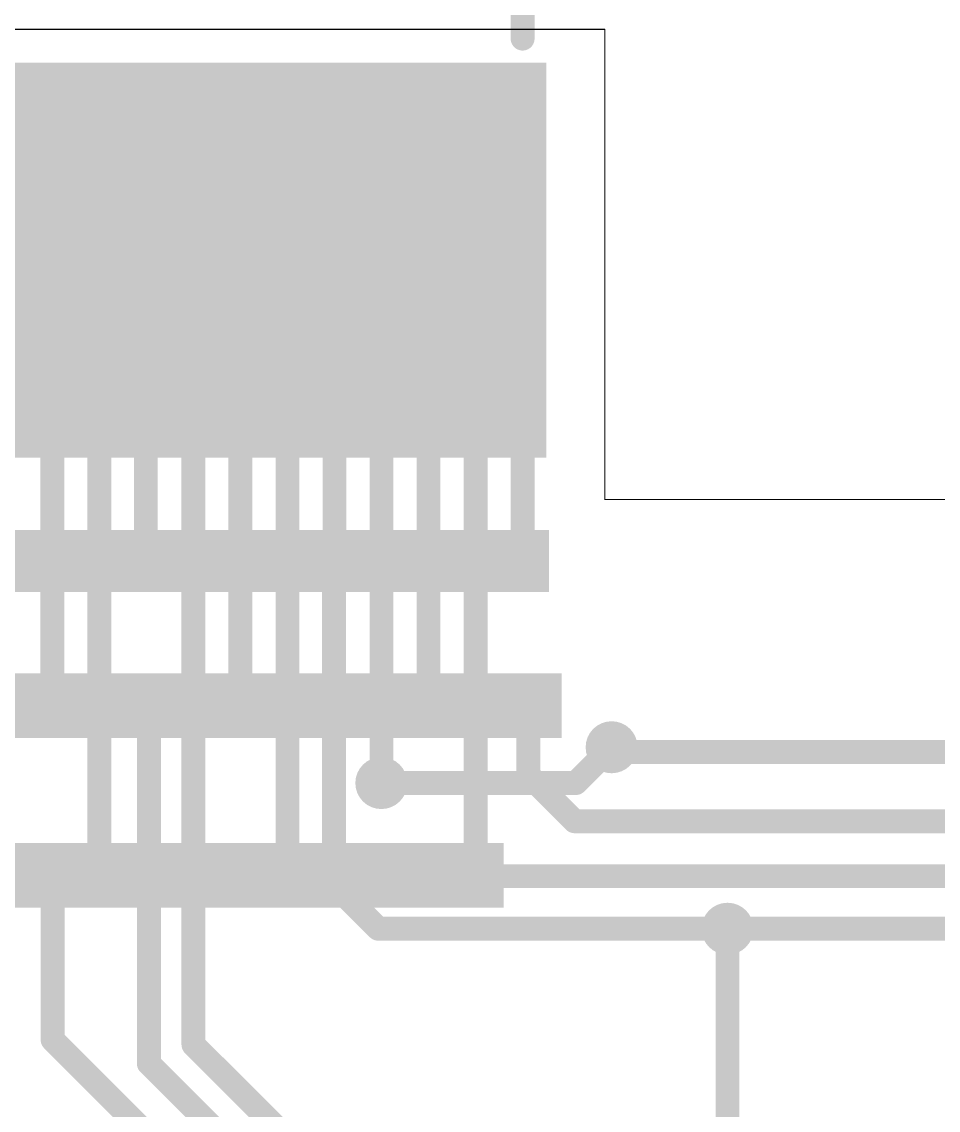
# Model space of a CAD drawing. Header units: millimetres. Extents: x 0 to 13.5, y -0.9 to 3.4.
# Drawn here: x 3.7887 to 4.1723, y 2.714 to 3.1698 of the extents above; entities that cross this region are included whole.
import ezdxf

# ---------------------------------------------------------------- set-up
doc = ezdxf.new("R2010")
doc.units = ezdxf.units.MM
doc.header["$MEASUREMENT"] = 0
for name, color, linetype in [('BottomLayer', 5, 'Continuous'), ('BottomPaste', 16, 'Continuous'), ('BottomSolder', 6, 'Continuous'), ('Mechanical1', 6, 'Continuous'), ('Mechanical2', 216, 'Continuous'), ('TopLayer', 1, 'Continuous'), ('TopSolder', 216, 'Continuous'), ('ViaHoleLayer', 16, 'Continuous')]:
    doc.layers.add(name, color=color, linetype=linetype)

# ---------------------------------------------------------------- blocks, each defined once
blk = doc.blocks.new('32_____R______P_____B_7')
at = {"layer": 'BottomLayer'}
for points in [[(-0.29921, -0.07874), (-0.31102, -0.07874), (-0.31102, 0.07874), (-0.29921, 0.07874)], [(-0.27953, -0.07874), (-0.29134, -0.07874), (-0.29134, 0.07874), (-0.27953, 0.07874)], [(-0.25984, -0.07874), (-0.27165, -0.07874), (-0.27165, 0.07874), (-0.25984, 0.07874)], [(-0.24016, -0.07874), (-0.25197, -0.07874), (-0.25197, 0.07874), (-0.24016, 0.07874)], [(-0.22047, -0.07874), (-0.23228, -0.07874), (-0.23228, 0.07874), (-0.22047, 0.07874)], [(-0.20079, -0.07874), (-0.2126, -0.07874), (-0.2126, 0.07874), (-0.20079, 0.07874)], [(-0.1811, -0.07874), (-0.19291, -0.07874), (-0.19291, 0.07874), (-0.1811, 0.07874)], [(-0.16142, -0.07874), (-0.17323, -0.07874), (-0.17323, 0.07874), (-0.16142, 0.07874)], [(-0.14173, -0.07874), (-0.15354, -0.07874), (-0.15354, 0.07874), (-0.14173, 0.07874)], [(-0.12205, -0.07874), (-0.13386, -0.07874), (-0.13386, 0.07874), (-0.12205, 0.07874)], [(-0.10236, -0.07874), (-0.11417, -0.07874), (-0.11417, 0.07874), (-0.10236, 0.07874)], [(-0.08268, -0.07874), (-0.09449, -0.07874), (-0.09449, 0.07874), (-0.08268, 0.07874)], [(-0.06299, -0.07874), (-0.0748, -0.07874), (-0.0748, 0.07874), (-0.06299, 0.07874)], [(-0.04331, -0.07874), (-0.05512, -0.07874), (-0.05512, 0.07874), (-0.04331, 0.07874)], [(-0.02362, -0.07874), (-0.03543, -0.07874), (-0.03543, 0.07874), (-0.02362, 0.07874)], [(-0.00394, -0.07874), (-0.01575, -0.07874), (-0.01575, 0.07874), (-0.00394, 0.07874)], [(0.01575, -0.07874), (0.00394, -0.07874), (0.00394, 0.07874), (0.01575, 0.07874)], [(0.03543, -0.07874), (0.02362, -0.07874), (0.02362, 0.07874), (0.03543, 0.07874)], [(0.05512, -0.07874), (0.04331, -0.07874), (0.04331, 0.07874), (0.05512, 0.07874)], [(0.0748, -0.07874), (0.06299, -0.07874), (0.06299, 0.07874), (0.0748, 0.07874)], [(0.09449, -0.07874), (0.08268, -0.07874), (0.08268, 0.07874), (0.09449, 0.07874)], [(0.11417, -0.07874), (0.10236, -0.07874), (0.10236, 0.07874), (0.11417, 0.07874)], [(0.13386, -0.07874), (0.12205, -0.07874), (0.12205, 0.07874), (0.13386, 0.07874)], [(0.15354, -0.07874), (0.14173, -0.07874), (0.14173, 0.07874), (0.15354, 0.07874)], [(0.17323, -0.07874), (0.16142, -0.07874), (0.16142, 0.07874), (0.17323, 0.07874)], [(0.19291, -0.07874), (0.1811, -0.07874), (0.1811, 0.07874), (0.19291, 0.07874)], [(0.2126, -0.07874), (0.20079, -0.07874), (0.20079, 0.07874), (0.2126, 0.07874)], [(0.23228, -0.07874), (0.22047, -0.07874), (0.22047, 0.07874), (0.23228, 0.07874)], [(0.25197, -0.07874), (0.24016, -0.07874), (0.24016, 0.07874), (0.25197, 0.07874)], [(0.27165, -0.07874), (0.25984, -0.07874), (0.25984, 0.07874), (0.27165, 0.07874)], [(0.29134, -0.07874), (0.27953, -0.07874), (0.27953, 0.07874), (0.29134, 0.07874)], [(0.31102, -0.07874), (0.29921, -0.07874), (0.29921, 0.07874), (0.31102, 0.07874)]]:
    blk.add_hatch(color=5, dxfattribs=at).paths.add_polyline_path(points)
at = {"layer": 'BottomPaste'}
for points in [[(-0.29921, -0.07874), (-0.31102, -0.07874), (-0.31102, 0.07874), (-0.29921, 0.07874)], [(-0.27953, -0.07874), (-0.29134, -0.07874), (-0.29134, 0.07874), (-0.27953, 0.07874)], [(-0.25984, -0.07874), (-0.27165, -0.07874), (-0.27165, 0.07874), (-0.25984, 0.07874)], [(-0.24016, -0.07874), (-0.25197, -0.07874), (-0.25197, 0.07874), (-0.24016, 0.07874)], [(-0.22047, -0.07874), (-0.23228, -0.07874), (-0.23228, 0.07874), (-0.22047, 0.07874)], [(-0.20079, -0.07874), (-0.2126, -0.07874), (-0.2126, 0.07874), (-0.20079, 0.07874)], [(-0.1811, -0.07874), (-0.19291, -0.07874), (-0.19291, 0.07874), (-0.1811, 0.07874)], [(-0.16142, -0.07874), (-0.17323, -0.07874), (-0.17323, 0.07874), (-0.16142, 0.07874)], [(-0.14173, -0.07874), (-0.15354, -0.07874), (-0.15354, 0.07874), (-0.14173, 0.07874)], [(-0.12205, -0.07874), (-0.13386, -0.07874), (-0.13386, 0.07874), (-0.12205, 0.07874)], [(-0.10236, -0.07874), (-0.11417, -0.07874), (-0.11417, 0.07874), (-0.10236, 0.07874)], [(-0.08268, -0.07874), (-0.09449, -0.07874), (-0.09449, 0.07874), (-0.08268, 0.07874)], [(-0.06299, -0.07874), (-0.0748, -0.07874), (-0.0748, 0.07874), (-0.06299, 0.07874)], [(-0.04331, -0.07874), (-0.05512, -0.07874), (-0.05512, 0.07874), (-0.04331, 0.07874)], [(-0.02362, -0.07874), (-0.03543, -0.07874), (-0.03543, 0.07874), (-0.02362, 0.07874)], [(-0.00394, -0.07874), (-0.01575, -0.07874), (-0.01575, 0.07874), (-0.00394, 0.07874)], [(0.01575, -0.07874), (0.00394, -0.07874), (0.00394, 0.07874), (0.01575, 0.07874)], [(0.03543, -0.07874), (0.02362, -0.07874), (0.02362, 0.07874), (0.03543, 0.07874)], [(0.05512, -0.07874), (0.04331, -0.07874), (0.04331, 0.07874), (0.05512, 0.07874)], [(0.0748, -0.07874), (0.06299, -0.07874), (0.06299, 0.07874), (0.0748, 0.07874)], [(0.09449, -0.07874), (0.08268, -0.07874), (0.08268, 0.07874), (0.09449, 0.07874)], [(0.11417, -0.07874), (0.10236, -0.07874), (0.10236, 0.07874), (0.11417, 0.07874)], [(0.13386, -0.07874), (0.12205, -0.07874), (0.12205, 0.07874), (0.13386, 0.07874)], [(0.15354, -0.07874), (0.14173, -0.07874), (0.14173, 0.07874), (0.15354, 0.07874)], [(0.17323, -0.07874), (0.16142, -0.07874), (0.16142, 0.07874), (0.17323, 0.07874)], [(0.19291, -0.07874), (0.1811, -0.07874), (0.1811, 0.07874), (0.19291, 0.07874)], [(0.2126, -0.07874), (0.20079, -0.07874), (0.20079, 0.07874), (0.2126, 0.07874)], [(0.23228, -0.07874), (0.22047, -0.07874), (0.22047, 0.07874), (0.23228, 0.07874)], [(0.25197, -0.07874), (0.24016, -0.07874), (0.24016, 0.07874), (0.25197, 0.07874)], [(0.27165, -0.07874), (0.25984, -0.07874), (0.25984, 0.07874), (0.27165, 0.07874)], [(0.29134, -0.07874), (0.27953, -0.07874), (0.27953, 0.07874), (0.29134, 0.07874)], [(0.31102, -0.07874), (0.29921, -0.07874), (0.29921, 0.07874), (0.31102, 0.07874)]]:
    blk.add_hatch(color=16, dxfattribs=at).paths.add_polyline_path(points)
at = {"layer": 'BottomSolder'}
for points in [[(-0.29521, -0.08274), (-0.31502, -0.08274), (-0.31502, 0.08274), (-0.29521, 0.08274)], [(-0.27553, -0.08274), (-0.29534, -0.08274), (-0.29534, 0.08274), (-0.27553, 0.08274)], [(-0.25584, -0.08274), (-0.27565, -0.08274), (-0.27565, 0.08274), (-0.25584, 0.08274)], [(-0.23616, -0.08274), (-0.25597, -0.08274), (-0.25597, 0.08274), (-0.23616, 0.08274)], [(-0.21647, -0.08274), (-0.23628, -0.08274), (-0.23628, 0.08274), (-0.21647, 0.08274)], [(-0.19679, -0.08274), (-0.2166, -0.08274), (-0.2166, 0.08274), (-0.19679, 0.08274)], [(-0.1771, -0.08274), (-0.19691, -0.08274), (-0.19691, 0.08274), (-0.1771, 0.08274)], [(-0.15742, -0.08274), (-0.17723, -0.08274), (-0.17723, 0.08274), (-0.15742, 0.08274)], [(-0.13773, -0.08274), (-0.15754, -0.08274), (-0.15754, 0.08274), (-0.13773, 0.08274)], [(-0.11805, -0.08274), (-0.13786, -0.08274), (-0.13786, 0.08274), (-0.11805, 0.08274)], [(-0.09836, -0.08274), (-0.11817, -0.08274), (-0.11817, 0.08274), (-0.09836, 0.08274)], [(-0.07868, -0.08274), (-0.09849, -0.08274), (-0.09849, 0.08274), (-0.07868, 0.08274)], [(-0.05899, -0.08274), (-0.0788, -0.08274), (-0.0788, 0.08274), (-0.05899, 0.08274)], [(-0.03931, -0.08274), (-0.05912, -0.08274), (-0.05912, 0.08274), (-0.03931, 0.08274)], [(-0.01962, -0.08274), (-0.03943, -0.08274), (-0.03943, 0.08274), (-0.01962, 0.08274)], [(0.00006, -0.08274), (-0.01975, -0.08274), (-0.01975, 0.08274), (0.00006, 0.08274)], [(0.01975, -0.08274), (-0.00006, -0.08274), (-0.00006, 0.08274), (0.01975, 0.08274)], [(0.03943, -0.08274), (0.01962, -0.08274), (0.01962, 0.08274), (0.03943, 0.08274)], [(0.05912, -0.08274), (0.03931, -0.08274), (0.03931, 0.08274), (0.05912, 0.08274)], [(0.0788, -0.08274), (0.05899, -0.08274), (0.05899, 0.08274), (0.0788, 0.08274)], [(0.09849, -0.08274), (0.07868, -0.08274), (0.07868, 0.08274), (0.09849, 0.08274)], [(0.11817, -0.08274), (0.09836, -0.08274), (0.09836, 0.08274), (0.11817, 0.08274)], [(0.13786, -0.08274), (0.11805, -0.08274), (0.11805, 0.08274), (0.13786, 0.08274)], [(0.15754, -0.08274), (0.13773, -0.08274), (0.13773, 0.08274), (0.15754, 0.08274)], [(0.17723, -0.08274), (0.15742, -0.08274), (0.15742, 0.08274), (0.17723, 0.08274)], [(0.19691, -0.08274), (0.1771, -0.08274), (0.1771, 0.08274), (0.19691, 0.08274)], [(0.2166, -0.08274), (0.19679, -0.08274), (0.19679, 0.08274), (0.2166, 0.08274)], [(0.23628, -0.08274), (0.21647, -0.08274), (0.21647, 0.08274), (0.23628, 0.08274)], [(0.25597, -0.08274), (0.23616, -0.08274), (0.23616, 0.08274), (0.25597, 0.08274)], [(0.27565, -0.08274), (0.25584, -0.08274), (0.25584, 0.08274), (0.27565, 0.08274)], [(0.29534, -0.08274), (0.27553, -0.08274), (0.27553, 0.08274), (0.29534, 0.08274)], [(0.31502, -0.08274), (0.29521, -0.08274), (0.29521, 0.08274), (0.31502, 0.08274)]]:
    blk.add_hatch(color=6, dxfattribs=at).paths.add_polyline_path(points)

msp = doc.modelspace()

# ---------------------------------------------------------------- hatches: boundary and pattern name
at = {"layer": 'BottomLayer'}
h = msp.add_hatch(color=5, dxfattribs=at)
edge = h.paths.add_edge_path()
edge.add_arc((3.84039, 2.944), 0.00689, 0, 360)
h = msp.add_hatch(color=5, dxfattribs=at)
edge = h.paths.add_edge_path()
edge.add_arc((3.91936, 2.94423), 0.00689, 0, 360)
h = msp.add_hatch(color=5, dxfattribs=at)
edge = h.paths.add_edge_path()
edge.add_arc((3.9981, 2.94423), 0.00689, 0, 360)
h = msp.add_hatch(color=5, dxfattribs=at)
edge = h.paths.add_edge_path()
edge.add_arc((3.80148, 2.88309), 0.00689, 0, 360)
h = msp.add_hatch(color=5, dxfattribs=at)
edge = h.paths.add_edge_path()
edge.add_arc((3.88022, 2.88309), 0.00689, 0, 360)
h = msp.add_hatch(color=5, dxfattribs=at)
edge = h.paths.add_edge_path()
edge.add_arc((3.95896, 2.88309), 0.00689, 0, 360)
h = msp.add_hatch(color=5, dxfattribs=at)
edge = h.paths.add_edge_path()
edge.add_arc((4.00026, 2.88309), 0.00689, 0, 360)
h = msp.add_hatch(color=5, dxfattribs=at)
edge = h.paths.add_edge_path()
edge.add_arc((3.84164, 2.88245), 0.00689, 0, 360)
h = msp.add_hatch(color=5, dxfattribs=at)
edge = h.paths.add_edge_path()
edge.add_arc((4.0356, 2.866), 0.00689, 0, 360)
h = msp.add_hatch(color=5, dxfattribs=at)
edge = h.paths.add_edge_path()
edge.add_arc((3.9392, 2.851), 0.00689, 0, 360)
h = msp.add_hatch(color=5, dxfattribs=at)
edge = h.paths.add_edge_path()
edge.add_arc((3.8016, 2.812), 0.00689, 0, 360)
h = msp.add_hatch(color=5, dxfattribs=at)
edge = h.paths.add_edge_path()
edge.add_arc((3.82117, 2.812), 0.00689, 0, 360)
h = msp.add_hatch(color=5, dxfattribs=at)
edge = h.paths.add_edge_path()
edge.add_arc((3.89991, 2.812), 0.00689, 0, 360)
h = msp.add_hatch(color=5, dxfattribs=at)
edge = h.paths.add_edge_path()
edge.add_arc((3.97865, 2.812), 0.00689, 0, 360)
h = msp.add_hatch(color=5, dxfattribs=at)
edge = h.paths.add_edge_path()
edge.add_arc((4.0841, 2.79), 0.00689, 0, 360)
at = {"layer": 'BottomSolder'}
h = msp.add_hatch(color=6, dxfattribs=at)
edge = h.paths.add_edge_path()
edge.add_arc((3.84039, 2.944), 0.01089, 0, 360)
h = msp.add_hatch(color=6, dxfattribs=at)
edge = h.paths.add_edge_path()
edge.add_arc((3.91936, 2.94423), 0.01089, 0, 360)
h = msp.add_hatch(color=6, dxfattribs=at)
edge = h.paths.add_edge_path()
edge.add_arc((3.9981, 2.94423), 0.01089, 0, 360)
h = msp.add_hatch(color=6, dxfattribs=at)
edge = h.paths.add_edge_path()
edge.add_arc((3.80148, 2.88309), 0.01089, 0, 360)
h = msp.add_hatch(color=6, dxfattribs=at)
edge = h.paths.add_edge_path()
edge.add_arc((3.84164, 2.88245), 0.01089, 0, 360)
h = msp.add_hatch(color=6, dxfattribs=at)
edge = h.paths.add_edge_path()
edge.add_arc((3.88022, 2.88309), 0.01089, 0, 360)
h = msp.add_hatch(color=6, dxfattribs=at)
edge = h.paths.add_edge_path()
edge.add_arc((3.95896, 2.88309), 0.01089, 0, 360)
h = msp.add_hatch(color=6, dxfattribs=at)
edge = h.paths.add_edge_path()
edge.add_arc((4.00026, 2.88309), 0.01089, 0, 360)
h = msp.add_hatch(color=6, dxfattribs=at)
edge = h.paths.add_edge_path()
edge.add_arc((4.0356, 2.866), 0.01089, 0, 360)
h = msp.add_hatch(color=6, dxfattribs=at)
edge = h.paths.add_edge_path()
edge.add_arc((3.9392, 2.851), 0.01089, 0, 360)
h = msp.add_hatch(color=6, dxfattribs=at)
edge = h.paths.add_edge_path()
edge.add_arc((3.8016, 2.812), 0.01089, 0, 360)
h = msp.add_hatch(color=6, dxfattribs=at)
edge = h.paths.add_edge_path()
edge.add_arc((3.82117, 2.812), 0.01089, 0, 360)
h = msp.add_hatch(color=6, dxfattribs=at)
edge = h.paths.add_edge_path()
edge.add_arc((3.89991, 2.812), 0.01089, 0, 360)
h = msp.add_hatch(color=6, dxfattribs=at)
edge = h.paths.add_edge_path()
edge.add_arc((3.97865, 2.812), 0.01089, 0, 360)
h = msp.add_hatch(color=6, dxfattribs=at)
edge = h.paths.add_edge_path()
edge.add_arc((4.0841, 2.79), 0.01089, 0, 360)
at = {"layer": 'TopLayer'}
for points in [[(3.3582, 2.931), (4.00939, 2.931), (4.00939, 2.957), (3.3582, 2.957)], [(3.39469, 2.86986), (4.0147, 2.86986), (4.0147, 2.897), (3.39469, 2.897)], [(3.41438, 2.79877), (3.99038, 2.79877), (3.99038, 2.82591), (3.41438, 2.82591)]]:
    msp.add_hatch(color=1, dxfattribs=at).paths.add_polyline_path(points)
h = msp.add_hatch(color=1, dxfattribs=at)
edge = h.paths.add_edge_path()
edge.add_arc((3.84039, 2.944), 0.00689, 0, 360)
h = msp.add_hatch(color=1, dxfattribs=at)
edge = h.paths.add_edge_path()
edge.add_arc((3.91936, 2.94423), 0.00689, 0, 360)
h = msp.add_hatch(color=1, dxfattribs=at)
edge = h.paths.add_edge_path()
edge.add_arc((3.9981, 2.94423), 0.00689, 0, 360)
h = msp.add_hatch(color=1, dxfattribs=at)
edge = h.paths.add_edge_path()
edge.add_arc((3.80148, 2.88309), 0.00689, 0, 360)
h = msp.add_hatch(color=1, dxfattribs=at)
edge = h.paths.add_edge_path()
edge.add_arc((3.88022, 2.88309), 0.00689, 0, 360)
h = msp.add_hatch(color=1, dxfattribs=at)
edge = h.paths.add_edge_path()
edge.add_arc((3.95896, 2.88309), 0.00689, 0, 360)
h = msp.add_hatch(color=1, dxfattribs=at)
edge = h.paths.add_edge_path()
edge.add_arc((4.00026, 2.88309), 0.00689, 0, 360)
h = msp.add_hatch(color=1, dxfattribs=at)
edge = h.paths.add_edge_path()
edge.add_arc((3.84164, 2.88245), 0.00689, 0, 360)
h = msp.add_hatch(color=1, dxfattribs=at)
edge = h.paths.add_edge_path()
edge.add_arc((4.0356, 2.866), 0.00689, 0, 360)
h = msp.add_hatch(color=1, dxfattribs=at)
edge = h.paths.add_edge_path()
edge.add_arc((3.9392, 2.851), 0.00689, 0, 360)
h = msp.add_hatch(color=1, dxfattribs=at)
edge = h.paths.add_edge_path()
edge.add_arc((3.8016, 2.812), 0.00689, 0, 360)
h = msp.add_hatch(color=1, dxfattribs=at)
edge = h.paths.add_edge_path()
edge.add_arc((3.82117, 2.812), 0.00689, 0, 360)
h = msp.add_hatch(color=1, dxfattribs=at)
edge = h.paths.add_edge_path()
edge.add_arc((3.89991, 2.812), 0.00689, 0, 360)
h = msp.add_hatch(color=1, dxfattribs=at)
edge = h.paths.add_edge_path()
edge.add_arc((3.97865, 2.812), 0.00689, 0, 360)
h = msp.add_hatch(color=1, dxfattribs=at)
edge = h.paths.add_edge_path()
edge.add_arc((4.0841, 2.79), 0.00689, 0, 360)
at = {"layer": 'TopSolder'}
h = msp.add_hatch(color=216, dxfattribs=at)
edge = h.paths.add_edge_path()
edge.add_arc((3.84039, 2.944), 0.01089, 0, 360)
h = msp.add_hatch(color=216, dxfattribs=at)
edge = h.paths.add_edge_path()
edge.add_arc((3.91936, 2.94423), 0.01089, 0, 360)
h = msp.add_hatch(color=216, dxfattribs=at)
edge = h.paths.add_edge_path()
edge.add_arc((3.9981, 2.94423), 0.01089, 0, 360)
h = msp.add_hatch(color=216, dxfattribs=at)
edge = h.paths.add_edge_path()
edge.add_arc((3.80148, 2.88309), 0.01089, 0, 360)
h = msp.add_hatch(color=216, dxfattribs=at)
edge = h.paths.add_edge_path()
edge.add_arc((3.84164, 2.88245), 0.01089, 0, 360)
h = msp.add_hatch(color=216, dxfattribs=at)
edge = h.paths.add_edge_path()
edge.add_arc((3.88022, 2.88309), 0.01089, 0, 360)
h = msp.add_hatch(color=216, dxfattribs=at)
edge = h.paths.add_edge_path()
edge.add_arc((3.95896, 2.88309), 0.01089, 0, 360)
h = msp.add_hatch(color=216, dxfattribs=at)
edge = h.paths.add_edge_path()
edge.add_arc((4.00026, 2.88309), 0.01089, 0, 360)
h = msp.add_hatch(color=216, dxfattribs=at)
edge = h.paths.add_edge_path()
edge.add_arc((4.0356, 2.866), 0.01089, 0, 360)
h = msp.add_hatch(color=216, dxfattribs=at)
edge = h.paths.add_edge_path()
edge.add_arc((3.9392, 2.851), 0.01089, 0, 360)
h = msp.add_hatch(color=216, dxfattribs=at)
edge = h.paths.add_edge_path()
edge.add_arc((3.8016, 2.812), 0.01089, 0, 360)
h = msp.add_hatch(color=216, dxfattribs=at)
edge = h.paths.add_edge_path()
edge.add_arc((3.82117, 2.812), 0.01089, 0, 360)
h = msp.add_hatch(color=216, dxfattribs=at)
edge = h.paths.add_edge_path()
edge.add_arc((3.89991, 2.812), 0.01089, 0, 360)
h = msp.add_hatch(color=216, dxfattribs=at)
edge = h.paths.add_edge_path()
edge.add_arc((3.97865, 2.812), 0.01089, 0, 360)
h = msp.add_hatch(color=216, dxfattribs=at)
edge = h.paths.add_edge_path()
edge.add_arc((4.0841, 2.79), 0.01089, 0, 360)
at = {"layer": 'ViaHoleLayer'}
h = msp.add_hatch(color=16, dxfattribs=at)
edge = h.paths.add_edge_path()
edge.add_arc((3.84039, 2.944), 0.00394, 0, 360)
h = msp.add_hatch(color=16, dxfattribs=at)
edge = h.paths.add_edge_path()
edge.add_arc((3.91936, 2.94423), 0.00394, 0, 360)
h = msp.add_hatch(color=16, dxfattribs=at)
edge = h.paths.add_edge_path()
edge.add_arc((3.9981, 2.94423), 0.00394, 0, 360)
h = msp.add_hatch(color=16, dxfattribs=at)
edge = h.paths.add_edge_path()
edge.add_arc((3.80148, 2.88309), 0.00394, 0, 360)
h = msp.add_hatch(color=16, dxfattribs=at)
edge = h.paths.add_edge_path()
edge.add_arc((3.84164, 2.88245), 0.00394, 0, 360)
h = msp.add_hatch(color=16, dxfattribs=at)
edge = h.paths.add_edge_path()
edge.add_arc((3.88022, 2.88309), 0.00394, 0, 360)
h = msp.add_hatch(color=16, dxfattribs=at)
edge = h.paths.add_edge_path()
edge.add_arc((3.95896, 2.88309), 0.00394, 0, 360)
h = msp.add_hatch(color=16, dxfattribs=at)
edge = h.paths.add_edge_path()
edge.add_arc((4.00026, 2.88309), 0.00394, 0, 360)
h = msp.add_hatch(color=16, dxfattribs=at)
edge = h.paths.add_edge_path()
edge.add_arc((4.0356, 2.866), 0.00394, 0, 360)
h = msp.add_hatch(color=16, dxfattribs=at)
edge = h.paths.add_edge_path()
edge.add_arc((3.9392, 2.851), 0.00394, 0, 360)
h = msp.add_hatch(color=16, dxfattribs=at)
edge = h.paths.add_edge_path()
edge.add_arc((3.8016, 2.812), 0.00394, 0, 360)
h = msp.add_hatch(color=16, dxfattribs=at)
edge = h.paths.add_edge_path()
edge.add_arc((3.82117, 2.812), 0.00394, 0, 360)
h = msp.add_hatch(color=16, dxfattribs=at)
edge = h.paths.add_edge_path()
edge.add_arc((3.89991, 2.812), 0.00394, 0, 360)
h = msp.add_hatch(color=16, dxfattribs=at)
edge = h.paths.add_edge_path()
edge.add_arc((3.97865, 2.812), 0.00394, 0, 360)
h = msp.add_hatch(color=16, dxfattribs=at)
edge = h.paths.add_edge_path()
edge.add_arc((4.0841, 2.79), 0.00394, 0, 360)

# ---------------------------------------------------------------- linework, layer by layer
at = {"layer": 'BottomLayer', "const_width": 0.01}
for points in [[(3.80148, 2.88309), (3.80148, 3.07)], [(3.82117, 2.812), (3.82117, 3.07)], [(3.84062, 2.94423), (3.84062, 3.06977)], [(3.86054, 2.74146), (3.86054, 3.07)], [(3.88022, 2.88309), (3.88022, 3.07)], [(3.89991, 2.812), (3.89991, 3.07)], [(3.91959, 2.94446), (3.91959, 3.07)], [(3.93928, 2.85608), (3.93928, 3.07)], [(3.95896, 2.88309), (3.95896, 3.07)], [(3.97865, 2.81295), (3.97865, 3.07)], [(3.99833, 2.94446), (3.99833, 3.07)], [(3.84039, 2.944), (3.84062, 2.94423)], [(3.91936, 2.94423), (3.91959, 2.94446)], [(3.9187, 2.944), (3.91936, 2.94334)], [(3.91936, 2.80854), (3.91936, 2.94334)], [(3.8419, 2.7335), (3.8419, 2.882)], [(4.0007, 2.8544), (4.0007, 2.883)], [(4.0356, 2.864), (4.29619, 2.864)], [(3.9392, 2.856), (3.93928, 2.85608)], [(3.9392, 2.851), (3.9392, 2.856)], [(4.0007, 2.8544), (4.0201, 2.835)], [(4.0201, 2.835), (4.29773, 2.835)], [(3.8016, 2.7435), (3.8016, 2.812)], [(3.9786, 2.813), (3.97865, 2.81295)], [(3.97865, 2.81295), (3.9796, 2.812)], [(3.9796, 2.812), (4.3001, 2.812)], [(3.91936, 2.80854), (3.9379, 2.79)], [(3.9379, 2.79), (4.0841, 2.79)], [(4.0841, 2.79), (4.30374, 2.79)], [(3.8016, 2.7435), (3.9551, 2.59)], [(3.86054, 2.74146), (3.969, 2.633)], [(3.8419, 2.7335), (3.9634, 2.612)]]:
    msp.add_lwpolyline(points, dxfattribs=at)
at = {"layer": 'BottomLayer', "const_width": 0.005}
for points in [[(3.79898, 3.07, 1), (3.80398, 3.07, 1)], [(3.81867, 3.07, 1), (3.82367, 3.07, 1)], [(3.83812, 3.06977, 1), (3.84312, 3.06977, 1)], [(3.85804, 3.07, 1), (3.86304, 3.07, 1)], [(3.87772, 3.07, 1), (3.88272, 3.07, 1)], [(3.89741, 3.07, 1), (3.90241, 3.07, 1)], [(3.91709, 3.07, 1), (3.92209, 3.07, 1)], [(3.93678, 3.07, 1), (3.94178, 3.07, 1)], [(3.95646, 3.07, 1), (3.96146, 3.07, 1)], [(3.97615, 3.07, 1), (3.98115, 3.07, 1)], [(3.99583, 3.07, 1), (4.00083, 3.07, 1)], [(3.83812, 2.94423, 1), (3.84312, 2.94423, 1)], [(3.83812, 2.94423, 1), (3.84312, 2.94423, 1)], [(3.91686, 2.94423, 1), (3.92186, 2.94423, 1)], [(3.91709, 2.94446, 1), (3.92209, 2.94446, 1)], [(3.91709, 2.94446, 1), (3.92209, 2.94446, 1)], [(3.99583, 2.94446, 1), (4.00083, 2.94446, 1)], [(3.83789, 2.944, 1), (3.84289, 2.944, 1)], [(3.9162, 2.944, 1), (3.9212, 2.944, 1)], [(3.91686, 2.94334, 1), (3.92186, 2.94334, 1)], [(3.91686, 2.94334, 1), (3.92186, 2.94334, 1)], [(3.79898, 2.88309, 1), (3.80398, 2.88309, 1)], [(3.8394, 2.882, 1), (3.8444, 2.882, 1)], [(3.87772, 2.88309, 1), (3.88272, 2.88309, 1)], [(3.95646, 2.88309, 1), (3.96146, 2.88309, 1)], [(3.9982, 2.883, 1), (4.0032, 2.883, 1)], [(4.0331, 2.864, 1), (4.0381, 2.864, 1)], [(3.9367, 2.856, 1), (3.9417, 2.856, 1)], [(3.9367, 2.856, 1), (3.9417, 2.856, 1)], [(3.93678, 2.85608, 1), (3.94178, 2.85608, 1)], [(3.93678, 2.85608, 1), (3.94178, 2.85608, 1)], [(3.9982, 2.8544, 1), (4.0032, 2.8544, 1)], [(3.9982, 2.8544, 1), (4.0032, 2.8544, 1)], [(3.9367, 2.851, 1), (3.9417, 2.851, 1)], [(4.0176, 2.835, 1), (4.0226, 2.835, 1)], [(4.0176, 2.835, 1), (4.0226, 2.835, 1)], [(3.7991, 2.812, 1), (3.8041, 2.812, 1)], [(3.81867, 2.812, 1), (3.82367, 2.812, 1)], [(3.89741, 2.812, 1), (3.90241, 2.812, 1)], [(3.9761, 2.813, 1), (3.9811, 2.813, 1)], [(3.97615, 2.81295, 1), (3.98115, 2.81295, 1)], [(3.97615, 2.81295, 1), (3.98115, 2.81295, 1)], [(3.97615, 2.81295, 1), (3.98115, 2.81295, 1)], [(3.9771, 2.812, 1), (3.9821, 2.812, 1)], [(3.9771, 2.812, 1), (3.9821, 2.812, 1)], [(3.91686, 2.80854, 1), (3.92186, 2.80854, 1)], [(3.91686, 2.80854, 1), (3.92186, 2.80854, 1)], [(3.9354, 2.79, 1), (3.9404, 2.79, 1)], [(3.9354, 2.79, 1), (3.9404, 2.79, 1)], [(4.0816, 2.79, 1), (4.0866, 2.79, 1)], [(4.0816, 2.79, 1), (4.0866, 2.79, 1)], [(3.7991, 2.7435, 1), (3.8041, 2.7435, 1)], [(3.7991, 2.7435, 1), (3.8041, 2.7435, 1)], [(3.85804, 2.74146, 1), (3.86304, 2.74146, 1)], [(3.85804, 2.74146, 1), (3.86304, 2.74146, 1)], [(3.8394, 2.7335, 1), (3.8444, 2.7335, 1)], [(3.8394, 2.7335, 1), (3.8444, 2.7335, 1)]]:
    msp.add_lwpolyline(points, format="xyb", close=True, dxfattribs=at)
at = {"layer": 'Mechanical1'}
for points, const_width in [([(3.99833, 3.16274), (3.99833, 3.21)], 0.01), ([(3.3477, 3.1666), (4.03274, 3.1666)], 0.0005), ([(4.03274, 2.96975), (4.03274, 3.1666)], 0.0005), ([(4.03274, 2.96975), (4.18235, 2.96975)], 0.0005)]:
    msp.add_lwpolyline(points, dxfattribs=dict(at, const_width=const_width))
for points, const_width in [([(3.99583, 3.16274, 1), (4.00083, 3.16274, 1)], 0.005), ([(4.03262, 3.1666, 1), (4.03287, 3.1666, 1)], 0.00025), ([(4.03262, 3.1666, 1), (4.03287, 3.1666, 1)], 0.00025), ([(4.03262, 2.96975, 1), (4.03287, 2.96975, 1)], 0.00025), ([(4.03262, 2.96975, 1), (4.03287, 2.96975, 1)], 0.00025)]:
    msp.add_lwpolyline(points, format="xyb", close=True, dxfattribs=dict(at, const_width=const_width))
at = {"layer": 'Mechanical2', "const_width": 0.0005}
for points in [[(4.03274, 2.96975), (4.03274, 3.1666)], [(4.03274, 2.96975), (4.18235, 2.96975)]]:
    msp.add_lwpolyline(points, dxfattribs=at)
at = {"layer": 'Mechanical2', "const_width": 0.00025}
for points in [[(4.03262, 3.1666, 1), (4.03287, 3.1666, 1)], [(4.03262, 2.96975, 1), (4.03287, 2.96975, 1)], [(4.03262, 2.96975, 1), (4.03287, 2.96975, 1)]]:
    msp.add_lwpolyline(points, format="xyb", close=True, dxfattribs=at)
at = {"layer": 'TopLayer', "const_width": 0.01}
for points in [[(4.0206, 2.851), (4.0356, 2.866)], [(3.9392, 2.851), (4.0206, 2.851)], [(4.0841, 2.7085), (4.0841, 2.79)]]:
    msp.add_lwpolyline(points, dxfattribs=at)
at = {"layer": 'TopLayer', "const_width": 0.005}
for points in [[(4.0331, 2.866, 1), (4.0381, 2.866, 1)], [(3.9367, 2.851, 1), (3.9417, 2.851, 1)], [(4.0181, 2.851, 1), (4.0231, 2.851, 1)], [(4.0181, 2.851, 1), (4.0231, 2.851, 1)], [(4.0816, 2.79, 1), (4.0866, 2.79, 1)]]:
    msp.add_lwpolyline(points, format="xyb", close=True, dxfattribs=at)

# ---------------------------------------------------------------- block references
at = {"rotation": 180}
msp.add_blockref('32_____R______P_____B_7', (3.69321, 3.07), dxfattribs=at)

doc.saveas('drawing.dxf')
